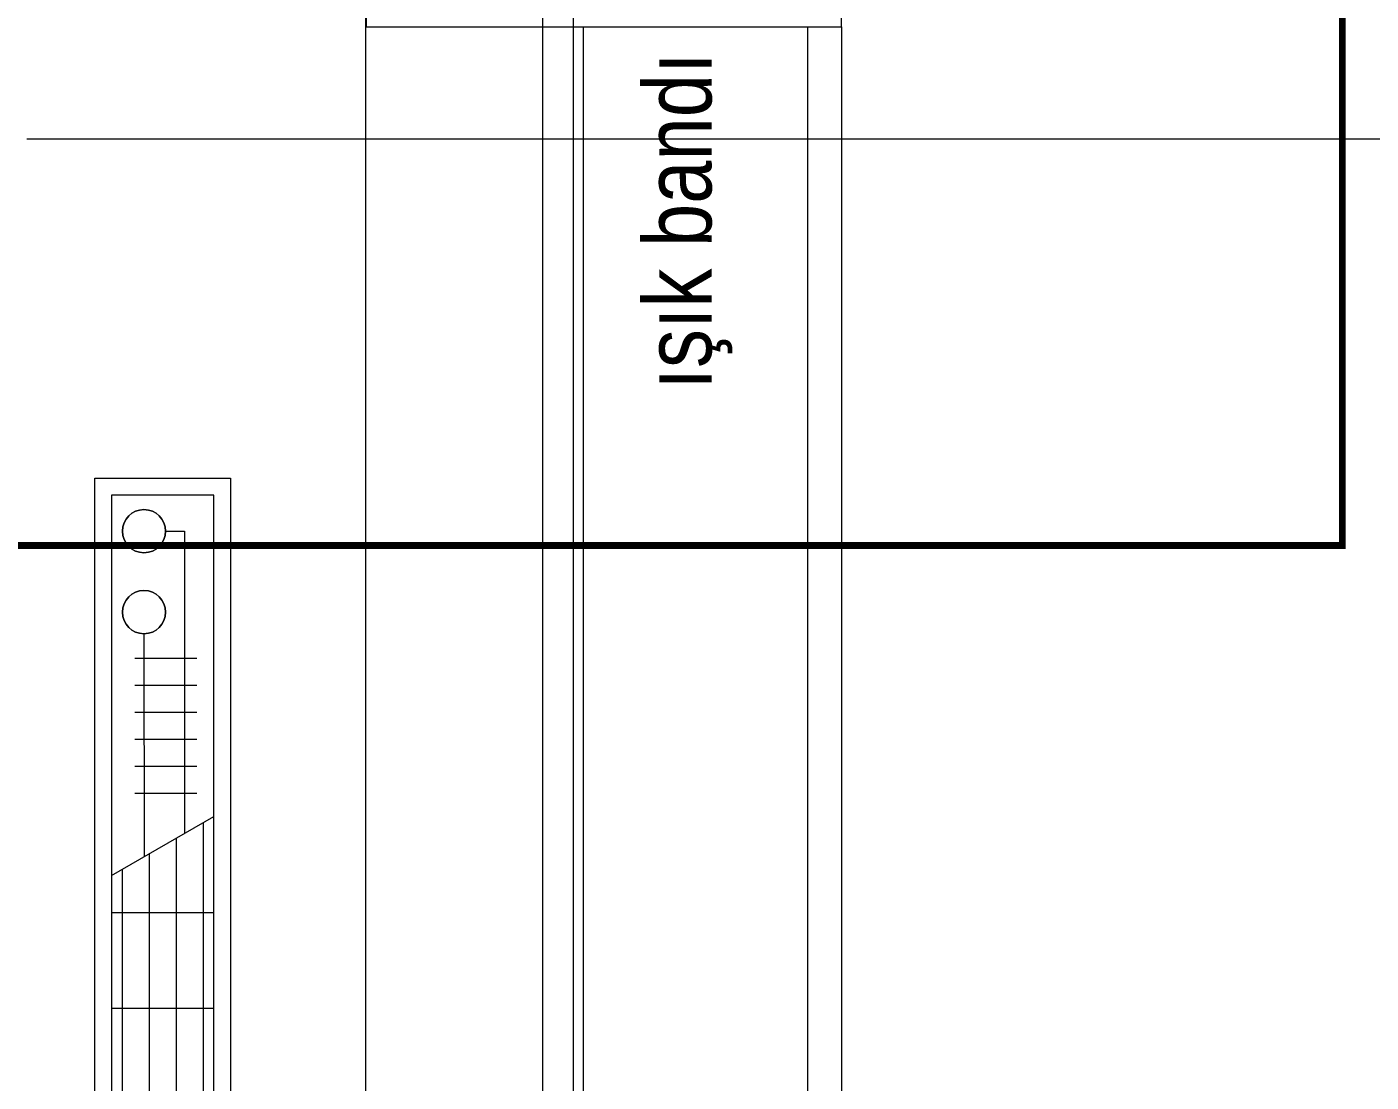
# Model space of a CAD drawing. Extents: x -2365 to 41970, y -230 to 8114.
# Drawn here: x 6080.8 to 6278.9, y 2313.5 to 2469 of the extents above; entities that cross this region are included whole.
import ezdxf

# ---------------------------------------------------------------- set-up
doc = ezdxf.new("R2010")
doc.units = 0
doc.header["$LTSCALE"] = 25
doc.linetypes.add('HIDDEN2', pattern=[4.7625, 3.175, -1.5875])
doc.layers.get('0').update_dxf_attribs({"color": 9, "lineweight": 9})
for name, color, linetype, lineweight in [('06D', 9, 'Continuous', 9), ('10', 9, 'Continuous', 9), ('15', 9, 'Continuous', 9), ('21', 9, 'Continuous', 9), ('24', 9, 'Continuous', 9), ('35', 9, 'Continuous', 9)]:
    doc.layers.add(name, color=color, linetype=linetype, lineweight=lineweight)
doc.styles.add('MuuM_TEXT-STANDART', font='ARIALN.TTF')

# ---------------------------------------------------------------- blocks, each defined once
blk = doc.blocks.new('p-aks_vw')
at = {"layer": '24', "ltscale": 2}
blk.add_lwpolyline([(5680, 2140), (5975, 2140)], dxfattribs=at)
blk = doc.blocks.new('p-cephe-onkisim')
at = {"layer": '06D'}
for points in [[(-70.11, 2344.99), (-70, 68.43)], [(0, 2276.5), (0, 68)]]:
    blk.add_lwpolyline(points, dxfattribs=at)
blk.add_lwpolyline([(-5, 1789.5), (-38, 1789.5), (-38, 2276.5), (-5, 2276.5)], close=True, dxfattribs=at)
at = {"layer": '10'}
blk.add_lwpolyline([(0, 2356.5), (-70, 2356.5), (-70, 2276.5), (0, 2276.5)], close=True, dxfattribs=at)
at = {"layer": '15', "linetype": 'Continuous'}
blk.add_lwpolyline([(-44, 2278.1), (-39.5, 2278.1), (-39.5, 2034), (-44, 2034)], close=True, dxfattribs=at)
blk = doc.blocks.new('p-cephe-onkisim-toplam')
blk.add_blockref('p-cephe-onkisim', (0, 0))
blk = doc.blocks.new('A$C4B7F52E3')
for p, q in [((250, 89.48), (0, 89.47)), ((250, 89.47), (0, 89.48)), ((250, 69.47), (250, 89.47)), ((0, 69.47), (250, 69.47))]:
    blk.add_line(p, q)
at = {"color": 252}
for p, q in [((199.29, 85.44), (2.49, 85.42)), ((191.48, 71.95), (200.19, 86.99)), ((203.55, 84.5), (203.55, 75.36)), ((207.52, 84.5), (207.52, 75.36)), ((211.5, 84.5), (211.5, 75.36)), ((215.48, 84.5), (215.48, 75.36)), ((219.45, 84.5), (219.45, 75.36)), ((223.43, 84.5), (223.43, 75.36)), ((196.99, 81.46), (2.49, 81.45)), ((242.21, 82.69), (197.7, 82.69)), ((242.21, 79.91), (242.21, 82.69)), ((194.68, 77.48), (2.49, 77.47)), ((227.1, 76.72), (194.25, 76.73)), ((192.38, 73.51), (2.49, 73.49))]:
    blk.add_line(p, q, dxfattribs=at)
at = {"color": 252, "linetype": 'Continuous'}
for p, q in [((171.92, 71.94), (171.92, 86.98)), ((186.04, 71.94), (186.04, 86.98))]:
    blk.add_line(p, q, dxfattribs=at)
blk.add_lwpolyline([(247.51, 86.99), (247.51, 71.95), (2.49, 71.95), (2.49, 86.99)], close=True)
at = {"color": 252}
for centre in [(230.28, 76.72), (242.21, 76.72)]:
    blk.add_circle(centre, 3.18, dxfattribs=at)
blk = doc.blocks.new('yer menfezleri')
at = {"layer": '35'}
for centre in [(2775.01, 14109), (2775.01, 14097.07)]:
    blk.add_circle(centre, 3.18, dxfattribs=at)
at = {"layer": '35', "xscale": -1, "rotation": 270}
blk.add_blockref('A$C4B7F52E3', (2698.29, 13866.79), dxfattribs=at)

msp = doc.modelspace()

# ---------------------------------------------------------------- linework, layer by layer
at = {"layer": '21', "linetype": 'HIDDEN2', "ltscale": 0.1, "const_width": 1}
msp.add_lwpolyline([(5750.84, 2392.59), (6274.63, 2392.59), (6274.63, 3241.21), (5750.84, 3241.21)], close=True, dxfattribs=at)

# ---------------------------------------------------------------- block references
for name, p in [('p-cephe-onkisim-toplam', (6200.84, 192.5)), ('yer menfezleri', (3323.08, -11714.29))]:
    msp.add_blockref(name, p)
at = {"layer": '24'}
msp.add_blockref('p-aks_vw', (400.84, 312.5), dxfattribs=at)

# ---------------------------------------------------------------- texts
at = {"layer": '21', "linetype": 'Continuous', "style": 'MuuM_TEXT-STANDART'}
msp.add_text('ışık bandı', height=10, rotation=90, dxfattribs=at).set_placement((6181.7, 2415.56))

doc.saveas('drawing.dxf')
